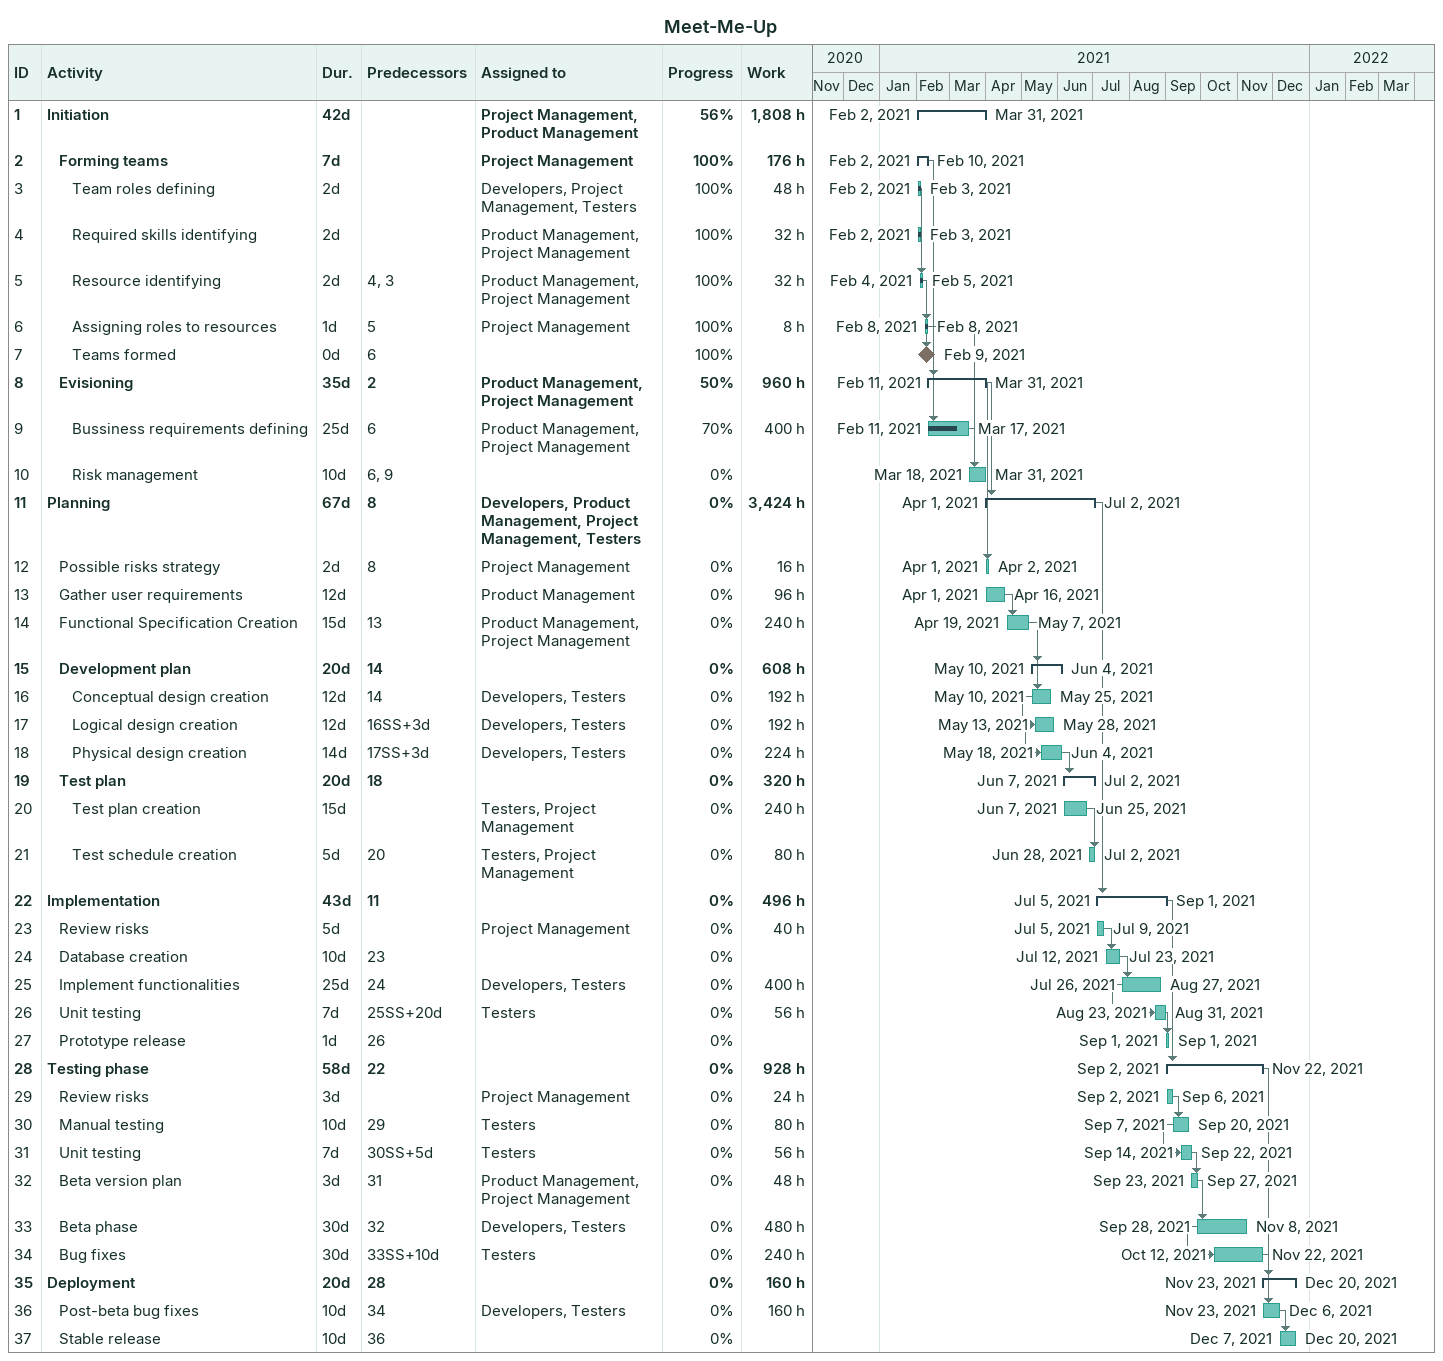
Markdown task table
Meet-Me-Up

| ID | Level | Task | Duration | Start | Finish | Predecessors | Resources | % complete | Work (h) |
|---|---|---|---|---|---|---|---|---|---|
| 1 | 1 | **Initiation** | 42d | 2021-02-02 | 2021-03-31 |  | Project Management, Product Management | 56 | 1808 |
| 2 | 2 | **Forming teams** | 7d | 2021-02-02 | 2021-02-10 |  | Project Management | 100 | 176 |
| 3 | 3 | Team roles defining | 2d | 2021-02-02 | 2021-02-03 |  | Developers, Project Management, Testers | 100 | 48 |
| 4 | 3 | Required skills identifying | 2d | 2021-02-02 | 2021-02-03 |  | Product Management, Project Management | 100 | 32 |
| 5 | 3 | Resource identifying | 2d | 2021-02-04 | 2021-02-05 | 4, 3 | Product Management, Project Management | 100 | 32 |
| 6 | 3 | Assigning roles to resources | 1d | 2021-02-08 | 2021-02-08 | 5 | Project Management | 100 | 8 |
| 7 | 3 | Teams formed | 0d | 2021-02-09 | 2021-02-09 | 6 |  | 100 |  |
| 8 | 2 | **Evisioning** | 35d | 2021-02-11 | 2021-03-31 | 2 | Product Management, Project Management | 50 | 960 |
| 9 | 3 | Bussiness requirements defining | 25d | 2021-02-11 | 2021-03-17 | 6 | Product Management, Project Management | 70 | 400 |
| 10 | 3 | Risk management | 10d | 2021-03-18 | 2021-03-31 | 6, 9 |  | 0 |  |
| 11 | 1 | **Planning** | 67d | 2021-04-01 | 2021-07-02 | 8 | Developers, Product Management, Project Management, Testers | 0 | 3424 |
| 12 | 2 | Possible risks strategy | 2d | 2021-04-01 | 2021-04-02 | 8 | Project Management | 0 | 16 |
| 13 | 2 | Gather user requirements | 12d | 2021-04-01 | 2021-04-16 |  | Product Management | 0 | 96 |
| 14 | 2 | Functional Specification Creation | 15d | 2021-04-19 | 2021-05-07 | 13 | Product Management, Project Management | 0 | 240 |
| 15 | 2 | **Development plan** | 20d | 2021-05-10 | 2021-06-04 | 14 |  | 0 | 608 |
| 16 | 3 | Conceptual design creation | 12d | 2021-05-10 | 2021-05-25 | 14 | Developers, Testers | 0 | 192 |
| 17 | 3 | Logical design creation | 12d | 2021-05-13 | 2021-05-28 | 16SS+3d | Developers, Testers | 0 | 192 |
| 18 | 3 | Physical design creation | 14d | 2021-05-18 | 2021-06-04 | 17SS+3d | Developers, Testers | 0 | 224 |
| 19 | 2 | **Test plan** | 20d | 2021-06-07 | 2021-07-02 | 18 |  | 0 | 320 |
| 20 | 3 | Test plan creation | 15d | 2021-06-07 | 2021-06-25 |  | Testers, Project Management | 0 | 240 |
| 21 | 3 | Test schedule creation | 5d | 2021-06-28 | 2021-07-02 | 20 | Testers, Project Management | 0 | 80 |
| 22 | 1 | **Implementation** | 43d | 2021-07-05 | 2021-09-01 | 11 |  | 0 | 496 |
| 23 | 2 | Review risks | 5d | 2021-07-05 | 2021-07-09 |  | Project Management | 0 | 40 |
| 24 | 2 | Database creation | 10d | 2021-07-12 | 2021-07-23 | 23 |  | 0 |  |
| 25 | 2 | Implement functionalities | 25d | 2021-07-26 | 2021-08-27 | 24 | Developers, Testers | 0 | 400 |
| 26 | 2 | Unit testing | 7d | 2021-08-23 | 2021-08-31 | 25SS+20d | Testers | 0 | 56 |
| 27 | 2 | Prototype release | 1d | 2021-09-01 | 2021-09-01 | 26 |  | 0 |  |
| 28 | 1 | **Testing phase** | 58d | 2021-09-02 | 2021-11-22 | 22 |  | 0 | 928 |
| 29 | 2 | Review risks | 3d | 2021-09-02 | 2021-09-06 |  | Project Management | 0 | 24 |
| 30 | 2 | Manual testing | 10d | 2021-09-07 | 2021-09-20 | 29 | Testers | 0 | 80 |
| 31 | 2 | Unit testing | 7d | 2021-09-14 | 2021-09-22 | 30SS+5d | Testers | 0 | 56 |
| 32 | 2 | Beta version plan | 3d | 2021-09-23 | 2021-09-27 | 31 | Product Management, Project Management | 0 | 48 |
| 33 | 2 | Beta phase | 30d | 2021-09-28 | 2021-11-08 | 32 | Developers, Testers | 0 | 480 |
| 34 | 2 | Bug fixes | 30d | 2021-10-12 | 2021-11-22 | 33SS+10d | Testers | 0 | 240 |
| 35 | 1 | **Deployment** | 20d | 2021-11-23 | 2021-12-20 | 28 |  | 0 | 160 |
| 36 | 2 | Post-beta bug fixes | 10d | 2021-11-23 | 2021-12-06 | 34 | Developers, Testers | 0 | 160 |
| 37 | 2 | Stable release | 10d | 2021-12-07 | 2021-12-20 | 36 |  | 0 |  |
